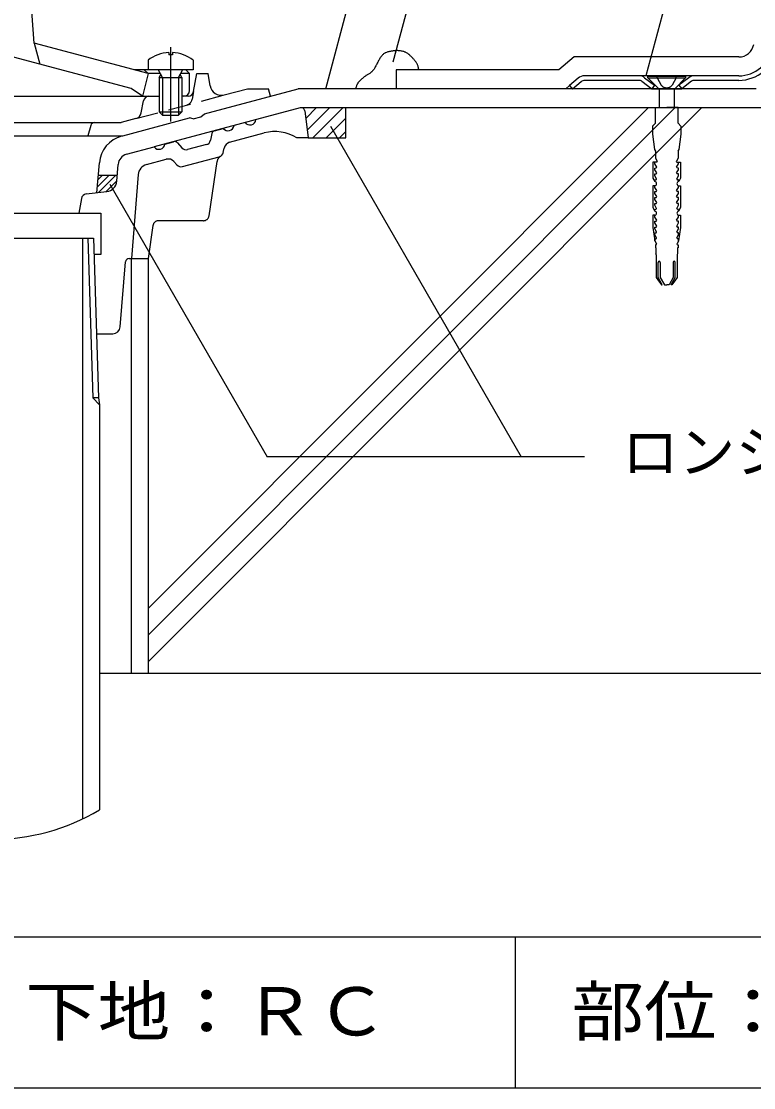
# Model space of a CAD drawing. Units: millimetres, scale not verified. Extents: x -325 to 475, y -613 to 617.
# Drawn here: x -91.1 to 103.3, y 26.5 to 309.4 of the extents above; entities that cross this region are included whole.
import ezdxf
from ezdxf.enums import TextEntityAlignment as Align

# ---------------------------------------------------------------- set-up
doc = ezdxf.new("R2010")
doc.units = ezdxf.units.MM
doc.header["$LTSCALE"] = 5
for name, pattern in [('CHAIN1', [8, 5, -1, 1, -1]), ('DASHED1', [1.8, 1.2, -0.6]), ('DASHED3', [4, 3, -1]), ('DOUBLE_CHAIN1', [8.8, 5, -1, 0.6, -0.6, 0.6, -1])]:
    doc.linetypes.add(name, pattern=pattern)
for name, color, linetype in [('2-1', 4, 'Continuous'), ('2-2_in line', 7, 'Continuous'), ('2-3', 3, 'Continuous'), ('2-4_out line', 2, 'Continuous'), ('2-6_鋼板・アングル', 2, 'Continuous'), ('2-7_ビス', 7, 'Continuous'), ('2-8_drain他', 4, 'Continuous'), ('2-9_strainer他', 4, 'Continuous'), ('2-A_moji', 7, 'Continuous'), ('2-D_ハッチ他', 4, 'Continuous'), ('2-E_con他', 4, 'Continuous'), ('F-2', 7, 'Continuous'), ('F-5', 6, 'Continuous'), ('F-7', 1, 'Continuous'), ('F-A', 7, 'Continuous')]:
    doc.layers.add(name, color=color, linetype=linetype)
doc.styles.add('HG丸ｺﾞｼｯｸM-PRO', font='')
doc.styles.add('ＭＳ ゴシック', font='')
doc.styles.get('HG丸ｺﾞｼｯｸM-PRO').set_extended_font_data('HG丸ｺﾞｼｯｸM-PRO')
doc.styles.get('ＭＳ ゴシック').set_extended_font_data('MS Gothic')

msp = doc.modelspace()

# ---------------------------------------------------------------- linework, layer by layer
at = {"layer": '2-1'}
for p, q in [((-182.935, 251.907), (-71.935, 251.907)), ((-74.785, 251.907), (-74.785, 97.795)), ((-73.435, 251.907), (-72.11, 209.507)), ((-71.935, 251.907), (-70.61, 209.507)), ((-61.934, 246.507), (-61.934, 136.503)), ((-57.435, 246.507), (-57.435, 136.503)), ((-72.11, 209.507), (-70.285, 207.682)), ((-70.61, 209.507), (-72.11, 209.507)), ((-70.61, 209.507), (-70.285, 207.682)), ((-70.285, 207.682), (-70.285, 136.503))]:
    msp.add_line(p, q, dxfattribs=at)
at = {"layer": '2-2_in line'}
for p, q in [((103.988, 291.503), (8.43, 291.503)), ((54.445, 292.368), (53.43, 291.503)), ((-17.076, 286.469), (-55.836, 276.083)), ((-16.817, 286.503), (449.973, 286.503)), ((-70.609, 268.616), (-65.593, 268.616))]:
    msp.add_line(p, q, dxfattribs=at)
for points in [[(10.033, 301.475), (9.824, 301.514), (9.613, 301.548), (9.49, 301.565), (9.342, 301.584), (9.085, 301.61), (8.829, 301.629), (8.573, 301.639), (8.318, 301.637), (8.064, 301.623), (7.917, 301.609), (7.81, 301.595), (7.625, 301.566), (7.441, 301.532), (7.257, 301.494), (7.073, 301.453), (6.889, 301.413), (6.781, 301.39), (6.659, 301.365), (6.448, 301.321), (6.238, 301.275), (6.031, 301.223), (5.829, 301.16), (5.632, 301.085), (5.522, 301.033), (5.423, 300.98), (5.257, 300.877), (5.099, 300.76), (4.948, 300.632), (4.805, 300.495), (4.669, 300.35), (4.594, 300.263), (4.509, 300.16), (4.371, 299.979), (4.241, 299.793), (4.118, 299.602), (4, 299.409), (3.888, 299.212), (3.824, 299.098), (3.756, 298.975)], [(14.427, 296.503), (14.409, 296.634), (14.376, 296.859), (14.338, 297.082), (14.293, 297.303), (14.238, 297.519), (14.169, 297.731), (14.121, 297.851), (14.08, 297.943), (14.002, 298.099), (13.915, 298.251), (13.821, 298.399), (13.72, 298.545), (13.616, 298.687), (13.553, 298.769), (13.479, 298.863), (13.349, 299.024), (13.216, 299.182), (13.081, 299.337), (12.944, 299.491), (12.805, 299.642), (12.723, 299.73), (12.638, 299.821), (12.488, 299.977), (12.337, 300.13), (12.182, 300.28), (12.023, 300.426), (11.859, 300.568), (11.762, 300.647), (11.674, 300.716), (11.52, 300.83), (11.361, 300.938), (11.198, 301.039), (11.03, 301.132), (10.858, 301.215), (10.757, 301.259), (10.643, 301.304), (10.443, 301.371), (10.24, 301.427), (10.033, 301.475)], [(3.756, 298.975), (3.642, 298.761), (3.53, 298.547), (3.419, 298.332), (3.309, 298.116), (3.197, 297.9), (3.132, 297.775), (3.044, 297.606), (2.888, 297.316), (2.723, 297.032), (2.548, 296.755), (2.36, 296.488), (2.155, 296.235), (2.027, 296.096), (1.98, 296.049), (1.899, 295.97), (1.815, 295.893), (1.728, 295.819), (1.639, 295.748), (1.547, 295.68), (1.493, 295.642), (1.404, 295.583), (1.246, 295.486), (1.084, 295.395), (0.921, 295.306), (0.759, 295.217), (0.598, 295.125), (0.506, 295.069), (0.414, 295.01), (0.258, 294.902), (0.105, 294.789), (-0.044, 294.672), (-0.191, 294.552), (-0.338, 294.43), (-0.422, 294.358), (-0.528, 294.269), (-0.709, 294.114), (-0.889, 293.956), (-1.064, 293.795), (-1.234, 293.629)], [(-1.234, 293.629), (-1.397, 293.455), (-1.488, 293.351), (-1.54, 293.289), (-1.626, 293.18), (-1.709, 293.067), (-1.787, 292.952), (-1.859, 292.833), (-1.926, 292.712), (-1.962, 292.64), (-2.009, 292.539), (-2.08, 292.36), (-2.142, 292.177), (-2.197, 291.991), (-2.246, 291.803), (-2.292, 291.613), (-2.318, 291.503)], [(-14.935, 278.507), (-4.935, 278.507), (-4.935, 286.503)]]:
    msp.add_lwpolyline(points, dxfattribs=at)
at = {"layer": '2-3'}
for q in [(449.973, 136.503), (-70.285, 100.19)]:
    msp.add_line((-70.285, 136.503), q, dxfattribs=at)
msp.add_arc((-98.86, 148.446), 56.081, 239.36765, 300.63229, dxfattribs=at)
at = {"layer": '2-4_out line'}
for p, q in [((55.641, 299.954), (51.589, 296.503)), ((99.364, 299.954), (55.641, 299.954)), ((8.43, 296.503), (8.43, 291.503)), ((51.589, 296.503), (8.43, 296.503)), ((-42.435, 284.85), (-17.606, 291.503)), ((8.43, 291.503), (-17.606, 291.503)), ((-64.121, 279.039), (-46.435, 283.778)), ((-45.435, 283.529), (-46.435, 283.778)), ((-45.435, 283.529), (-43.435, 284.065)), ((-43.435, 284.065), (-42.435, 284.85)), ((-70.981, 263.945), (-70.35, 271.86))]:
    msp.add_line(p, q, dxfattribs=at)
for centre, radius, start, end in [((99.364, 303.954), 4, 270, 350), ((-62.375, 271.225), 8, 105.00009, 175.44576)]:
    msp.add_arc(centre, radius, start, end, dxfattribs=at)
at = {"layer": '2-6_鋼板・アングル'}
for p, q in [((56.725, 294.31), (54.445, 292.368)), ((72.907, 294.954), (58.476, 294.954)), ((74.37, 294.456), (76.973, 292.454)), ((86.076, 294.456), (83.473, 292.454)), ((99.364, 294.954), (87.54, 294.954)), ((54.445, 292.368), (55.223, 291.454)), ((57.503, 293.396), (55.223, 291.454)), ((72.907, 293.754), (58.476, 293.754)), ((73.639, 293.505), (76.242, 291.503)), ((76.973, 292.454), (76.242, 291.503)), ((83.473, 292.454), (84.205, 291.503)), ((86.808, 293.505), (84.205, 291.503)), ((99.364, 293.754), (87.54, 293.754))]:
    msp.add_line(p, q, dxfattribs=at)
at = {"layer": '2-6_鋼板・アングル', "color": 4}
for p, q in [((87.54, 294.954), (72.907, 294.954)), ((76.242, 291.503), (84.205, 291.503))]:
    msp.add_line(p, q, dxfattribs=at)
at = {"layer": '2-6_鋼板・アングル'}
for centre, radius, start, end in [((99.364, 303.954), 9, 270, 350), ((99.364, 303.954), 10.2, 270, 350), ((58.476, 292.254), 2.7, 90, 130.42608), ((72.907, 292.554), 2.4, 52.43141, 90), ((87.54, 292.554), 2.4, 90, 127.56859), ((58.476, 292.254), 1.5, 90, 130.42608), ((72.907, 292.554), 1.2, 52.43141, 90), ((87.54, 292.554), 1.2, 90, 127.56859)]:
    msp.add_arc(centre, radius, start, end, dxfattribs=at)
at = {"layer": '2-7_ビス'}
for p, q in [((75.223, 294.378), (85.223, 294.378)), ((75.223, 294.378), (78.098, 291.503)), ((85.223, 294.378), (82.348, 291.503)), ((85.223, 294.878), (85.223, 294.378)), ((78.098, 291.503), (82.348, 291.503)), ((78.223, 291.503), (78.223, 286.503)), ((82.223, 291.503), (82.223, 286.503)), ((-15.825, 285.627), (-14.935, 278.507)), ((-39.785, 280.384), (-37.484, 281)), ((-31.688, 282.553), (-34.586, 281.777)), ((-52.939, 276.859), (-50.638, 277.476)), ((-40.505, 279.618), (-40.868, 277.846)), ((-35.764, 277.32), (-26.577, 279.782)), ((-14.935, 278.507), (-17.935, 278.507)), ((-63.152, 274.123), (-55.836, 276.083)), ((-49.631, 277.173), (-48.43, 275.82)), ((-41.949, 276.698), (-46.92, 275.366)), ((-37.445, 274.622), (-37.206, 275.789)), ((-57.851, 271.402), (-52.587, 272.812)), ((-49.783, 271.316), (-50.573, 272.207)), ((-48.273, 270.863), (-38.526, 273.474)), ((-65.723, 266.977), (-65.366, 271.463)), ((-60.065, 268.742), (-61.837, 246.506)), ((77.055, 266.878), (77.055, 266.878)), ((77.055, 266.878), (77.055, 266.878)), ((83.392, 266.878), (83.392, 266.878)), ((83.392, 266.878), (83.392, 266.878)), ((-73.807, 263.632), (-68.383, 264.233)), ((-75.121, 262.387), (-75.768, 258.506)), ((-184.935, 258.506), (-69.935, 258.506)), ((-69.935, 258.506), (-69.935, 247.507)), ((77.054, 251.212), (77.488, 250.387)), ((83.393, 251.212), (82.959, 250.387)), ((-69.935, 247.507), (-71.797, 247.507)), ((-62.418, 246.506), (-61.837, 246.506)), ((-61.934, 246.507), (-57.435, 246.507)), ((-64.788, 228.348), (-63.415, 245.586)), ((-71.141, 226.507), (-66.782, 226.507))]:
    msp.add_line(p, q, dxfattribs=at)
at = {"layer": '2-7_ビス', "linetype": 'DASHED3'}
for p, q in [((77.673, 294.378), (77.673, 294.878)), ((77.673, 294.378), (78.756, 292.503)), ((82.773, 294.378), (81.691, 292.503)), ((82.773, 294.378), (82.773, 294.878))]:
    msp.add_line(p, q, dxfattribs=at)
at = {"layer": '2-7_ビス', "linetype": 'DOUBLE_CHAIN1'}
for p, q in [((-41.245, 257.787), (-39.106, 272.207)), ((-56.126, 255.229), (-57.435, 246.506)), ((-42.728, 256.506), (-54.643, 256.506)), ((-61.837, 246.506), (-57.435, 246.506))]:
    msp.add_line(p, q, dxfattribs=at)
at = {"layer": '2-7_ビス'}
for points in [[(75.223, 294.378), (75.223, 294.878), (85.223, 294.878)], [(77.223, 282.408), (77.223, 286.503), (80.223, 286.503)], [(83.223, 282.408), (83.223, 286.503), (80.223, 286.503)], [(77.223, 282.408), (76.473, 281.583), (76.473, 279.484), (77.022, 275.367), (77.263, 274.959), (77.223, 274.959), (77.223, 273.145), (77.656, 272.321)], [(83.223, 282.408), (83.973, 281.583), (83.973, 279.484), (83.425, 275.367), (83.183, 274.959), (83.223, 274.959), (83.223, 273.145), (82.79, 272.321)], [(77.526, 272.073), (76.548, 272.073), (76.548, 267.84), (77.05, 266.878), (77.055, 266.878)], [(77.595, 270.754), (77.087, 271.578), (77.087, 272.073)], [(82.852, 270.754), (83.359, 271.578), (83.359, 272.073)], [(82.92, 272.073), (83.898, 272.073), (83.898, 267.84), (83.397, 266.878), (83.392, 266.878)], [(77.595, 269.187), (77.087, 270.012), (77.087, 270.489), (77.436, 270.507)], [(77.538, 267.621), (77.087, 268.445), (77.087, 268.923), (77.435, 268.94)], [(82.852, 269.187), (83.359, 270.012), (83.359, 270.489), (83.011, 270.507)], [(82.909, 267.621), (83.359, 268.445), (83.359, 268.923), (83.011, 268.94)], [(77.055, 266.878), (77.058, 267.356), (77.376, 267.373)], [(83.392, 266.878), (83.388, 267.356), (83.071, 267.373)], [(77.087, 265.807), (76.548, 265.807), (76.548, 260.009), (77.055, 259.045)], [(77.595, 264.487), (77.087, 265.312), (77.087, 265.807)], [(77.595, 262.921), (77.087, 263.745), (77.087, 264.223), (77.435, 264.24)], [(82.852, 264.487), (83.359, 265.312), (83.359, 265.807)], [(82.852, 262.921), (83.359, 263.745), (83.359, 264.223), (83.011, 264.24)], [(83.359, 265.807), (83.898, 265.807), (83.898, 260.009), (83.392, 259.045)], [(77.595, 261.354), (77.087, 262.178), (77.087, 262.656), (77.435, 262.673)], [(77.537, 259.787), (77.087, 260.612), (77.087, 261.089), (77.435, 261.107)], [(82.852, 261.354), (83.359, 262.178), (83.359, 262.656), (83.011, 262.673)], [(82.909, 259.787), (83.359, 260.612), (83.359, 261.089), (83.011, 261.107)], [(77.087, 257.973), (76.548, 257.973), (76.548, 254.725), (77.054, 251.212), (77.055, 251.689), (77.364, 251.707)], [(77.055, 259.045), (77.058, 259.523), (77.379, 259.54)], [(77.595, 256.654), (77.087, 257.478), (77.087, 257.973)], [(82.852, 256.654), (83.359, 257.478), (83.359, 257.973)], [(83.392, 259.045), (83.388, 259.523), (83.068, 259.54)], [(83.359, 257.973), (83.898, 257.973), (83.898, 254.725), (83.393, 251.212), (83.392, 251.689), (83.083, 251.707)], [(77.53, 253.521), (77.067, 254.345), (77.071, 254.823), (77.405, 254.84)], [(77.562, 255.087), (77.082, 255.912), (77.087, 256.389), (77.435, 256.407)], [(82.884, 255.087), (83.364, 255.912), (83.359, 256.389), (83.011, 256.407)], [(82.916, 253.521), (83.38, 254.345), (83.376, 254.823), (83.041, 254.84)], [(77.508, 251.954), (77.057, 252.778), (77.06, 253.256), (77.382, 253.273)], [(82.939, 251.954), (83.389, 252.778), (83.387, 253.256), (83.065, 253.273)], [(77.358, 250.14), (77.223, 250.14), (77.223, 249.357), (77.373, 249.357), (77.373, 247.749), (77.38, 247.749)], [(83.089, 250.14), (83.223, 250.14), (83.223, 249.357), (83.073, 249.357), (83.073, 247.749), (83.067, 247.749)], [(77.43, 247.419), (77.43, 241.468), (77.87, 240.817), (78.873, 239.503), (79.023, 239.503), (77.938, 241.468), (77.938, 245.44)], [(83.017, 247.419), (83.017, 241.468), (82.576, 240.817), (81.573, 239.503), (81.424, 239.503), (82.509, 241.468), (82.509, 245.44)], [(78.521, 245.44), (78.521, 241.468), (79.606, 239.503), (80.223, 239.503)], [(81.926, 245.44), (81.926, 241.468), (80.841, 239.503), (80.223, 239.503)]]:
    msp.add_lwpolyline(points, dxfattribs=at)
at = {"layer": '2-7_ビス', "linetype": 'DASHED3'}
msp.add_arc((80.223, 293.614), 1.84, 217.11752, 322.88249, dxfattribs=at)
at = {"layer": '2-7_ビス'}
for centre, radius, start, end in [((-16.817, 285.503), 1, 7.11577, 105.00047), ((-30.401, 283.545), 1.625, 217.6203, 352.38071), ((-39.526, 279.418), 1, 104.99922, 168.43358), ((-36.196, 281.992), 1.625, 217.62109, 352.37941), ((-23.73, 269.157), 11, 58.20979, 105.00003), ((-50.379, 276.51), 1, 41.56502, 104.99977), ((-42.338, 278.147), 1.5, 285.00009, 348.4351), ((-35.247, 275.388), 2, 104.9995, 168.43379), ((-54.549, 277.075), 1.625, 217.61926, 352.37941), ((-47.308, 276.815), 1.5, 221.56442, 285.00009), ((-38.914, 274.923), 1.5, 284.99872, 348.43372), ((-62.375, 271.225), 3, 105.00009, 175.44576), ((-52.07, 270.881), 2, 41.56493, 105.00024), ((-57.075, 268.504), 3, 105.00009, 175.4454), ((-48.661, 272.312), 1.5, 221.56349, 284.99872), ((-68.714, 267.215), 3, 276.33025, 355.4454), ((-73.641, 262.141), 1.5, 96.32884, 170.53767), ((-62.418, 245.507), 1, 90, 175.44545), ((-66.782, 228.507), 2, 270, 355.44617)]:
    msp.add_arc(centre, radius, start, end, dxfattribs=at)
at = {"layer": '2-7_ビス', "linetype": 'DOUBLE_CHAIN1'}
for centre, radius, start, end in [((-37.128, 271.913), 2, 120.69041, 171.56525), ((-42.728, 258.007), 1.5, 270, 351.56464), ((-54.643, 255.006), 1.5, 90, 171.4693)]:
    msp.add_arc(centre, radius, start, end, dxfattribs=at)
at = {"layer": '2-7_ビス'}
for centre, major_axis, start_param, end_param in [((77.516, 272.245), (0, -0.172), 0.06848, 2.1628795), ((82.931, 272.245), (0, -0.172), 4.1203058, 6.2147054), ((77.387, 270.73), (0, -0.229), 0.2312026, 1.6765256), ((77.387, 269.163), (0, -0.229), 0.2312026, 1.6765256), ((83.059, 270.73), (0, -0.229), 4.6066597, 6.0519827), ((83.059, 269.163), (0, -0.229), 4.6066597, 6.0519827), ((77.033, 266.343), (0, -0.536), 0.0442118, 3.0973809), ((77.33, 267.596), (0, -0.229), 0.2312026, 1.6765256), ((83.116, 267.596), (0, -0.229), 4.6066597, 6.0519827), ((83.414, 266.343), (0, -0.536), 3.1858044, 6.2389735), ((77.387, 264.463), (0, -0.229), 0.2312026, 1.6765256), ((83.059, 264.463), (0, -0.229), 4.6066597, 6.0519827), ((77.387, 262.896), (0, -0.229), 0.2312026, 1.6765256), ((77.387, 261.33), (0, -0.229), 0.2312026, 1.6765256), ((83.059, 262.896), (0, -0.229), 4.6066597, 6.0519827), ((83.059, 261.33), (0, -0.229), 4.6066597, 6.0519827), ((77.033, 258.509), (0, -0.536), 0.0442118, 3.0973809), ((77.33, 259.763), (0, -0.229), 0.2312026, 1.6765256), ((83.117, 259.763), (0, -0.229), 4.6066597, 6.0519827), ((83.414, 258.509), (0, -0.536), 3.1858044, 6.2389735), ((77.355, 255.063), (0, -0.229), 0.2312026, 1.6765256), ((77.387, 256.63), (0, -0.229), 0.2312026, 1.6765256), ((83.059, 256.63), (0, -0.229), 4.6066597, 6.0519827), ((83.092, 255.063), (0, -0.229), 4.6066597, 6.0519827), ((77.301, 251.93), (0, -0.229), 0.2312026, 1.6765256), ((77.323, 253.496), (0, -0.229), 0.2312026, 1.6765256), ((83.124, 253.496), (0, -0.229), 4.6066597, 6.0519827), ((83.146, 251.93), (0, -0.229), 4.6066597, 6.0519827), ((77.345, 250.313), (0, -0.174), 0.0818475, 2.1771705), ((83.102, 250.313), (0, -0.174), 4.1060148, 6.2013378), ((76.703, 247.455), (0, -0.8), 1.5261677, 1.947508), ((83.743, 247.455), (0, -0.8), 4.3356773, 4.7570176), ((78.229, 245.43), (0, -0.321), 1.5390306, 4.6806232), ((82.217, 245.43), (0, -0.321), 1.6025621, 4.7441547)]:
    msp.add_ellipse(centre, major_axis=major_axis, ratio=0.909574, start_param=start_param, end_param=end_param, dxfattribs=at)
at = {"layer": '2-8_drain他'}
for p, q in [((-87.652, 303.636), (-95.546, 416.52)), ((-87.652, 303.636), (-86.152, 298.058)), ((-57.435, 295.539), (-87.652, 303.636)), ((-61.934, 291.569), (-94.435, 300.277)), ((-51.914, 301.128), (-51.914, 300.507)), ((-50.955, 300.507), (-51.914, 300.507)), ((-50.955, 301.128), (-50.955, 300.507)), ((-57.435, 299.139), (-57.435, 296.539)), ((-45.435, 299.139), (-45.435, 296.539)), ((-45.435, 296.539), (-61.167, 296.539)), ((-57.435, 295.539), (-58.435, 296.539)), ((-54.126, 295.539), (-57.435, 295.539)), ((-53.565, 294.539), (-54.617, 296.412)), ((-54.435, 294.539), (-53.994, 295.303)), ((-54.435, 294.539), (-48.435, 294.539)), ((-54.435, 294.539), (-54.435, 285.409)), ((-53.565, 294.539), (-53.565, 284.539)), ((-49.305, 294.539), (-48.253, 296.412)), ((-49.305, 294.539), (-49.305, 284.539)), ((-48.435, 294.539), (-48.875, 295.303)), ((-46.435, 295.539), (-48.743, 295.539)), ((-48.435, 294.539), (-48.435, 285.409)), ((-46.435, 295.539), (-47.435, 296.539)), ((-46.435, 291.039), (-46.435, 295.539)), ((-174.935, 289.539), (-54.435, 289.539)), ((-47.935, 289.539), (-48.435, 289.539)), ((-53.565, 284.539), (-54.435, 285.409)), ((-54.435, 285.409), (-48.435, 285.409)), ((-53.565, 284.539), (-49.305, 284.539)), ((-49.305, 284.539), (-48.435, 285.409))]:
    msp.add_line(p, q, dxfattribs=at)
at = {"layer": '2-8_drain他', "linetype": 'CHAIN1'}
msp.add_line((-51.435, 302.584), (-51.435, 282.857), dxfattribs=at)
at = {"layer": '2-8_drain他'}
msp.add_lwpolyline([(-57.435, 295.539), (-58.935, 289.539), (-61.934, 291.569)], dxfattribs=at)
for centre, radius, start, end in [((-51.435, 291.139), 10, 92.7457, 126.86987), ((-51.435, 291.139), 10, 53.13013, 87.25409), ((-54.835, 296.289), 0.25, 29.32918, 90), ((-48.035, 296.289), 0.25, 90, 150.67082), ((-47.935, 291.039), 1.5, 270, 0)]:
    msp.add_arc(centre, radius, start, end, dxfattribs=at)
at = {"layer": '2-9_strainer他'}
for p, q in [((-45.33, 290.763), (-44.435, 295.539)), ((-44.435, 295.539), (-41.435, 295.539)), ((-40.942, 292.32), (-41.435, 295.539)), ((-37.2, 289.876), (-30.994, 291.539)), ((-30.994, 291.539), (-25.435, 291.539)), ((-24.935, 289.539), (-25.435, 291.539)), ((-46.804, 289.539), (-48.435, 289.539)), ((-59.212, 285.171), (-58.655, 288.302)), ((-60.663, 283.589), (-64.582, 282.539)), ((-170.135, 282.539), (-64.582, 282.539)), ((-72.642, 281.814), (-73.435, 279.039)), ((-178.435, 279.039), (-64.121, 279.039))]:
    msp.add_line(p, q, dxfattribs=at)
at = {"layer": '2-9_strainer他', "linetype": 'DASHED1'}
for p, q in [((-60.663, 283.589), (-37.2, 289.876)), ((-45.33, 290.763), (-45.703, 288.773))]:
    msp.add_line(p, q, dxfattribs=at)
at = {"layer": '2-9_strainer他'}
for centre, radius, start, end in [((-37.976, 292.774), 3, 188.70712, 285.00027), ((-57.178, 288.039), 1.5, 90, 169.91187), ((-46.804, 291.039), 1.5, 270, 349.38435), ((-61.181, 285.521), 2, 284.9995, 349.91257), ((-71.68, 281.539), 1, 90, 164.05402)]:
    msp.add_arc(centre, radius, start, end, dxfattribs=at)
at = {"layer": '2-9_strainer他', "linetype": 'DASHED1'}
msp.add_arc((-47.668, 289.142), 2, 284.9995, 349.38512, dxfattribs=at)
at = {"layer": '2-A_moji'}
for p, q in [((-10.273, 291.503), (60.141, 554.292)), ((7.655, 298.674), (69.449, 529.292)), ((74.779, 295.003), (130.858, 504.292)), ((-9.006, 281.583), (41.639, 193.863)), ((-67.608, 266.201), (-25.843, 193.863)), ((58.391, 193.863), (-25.843, 193.863))]:
    msp.add_line(p, q, dxfattribs=at)
at = {"layer": '2-D_ハッチ他'}
for p, q in [((-15.579, 283.66), (-12.735, 286.503)), ((-15.186, 280.517), (-9.2, 286.503)), ((-13.661, 278.507), (-5.664, 286.503)), ((-10.125, 278.507), (-4.935, 283.697)), ((-6.59, 278.507), (-4.935, 280.162)), ((-70.856, 265.505), (-67.746, 268.616)), ((-70.703, 267.426), (-69.513, 268.616)), ((-70.607, 263.987), (-65.978, 268.616)), ((-68.619, 264.207), (-65.712, 267.114))]:
    msp.add_line(p, q, dxfattribs=at)
at = {"layer": '2-E_con他'}
for p, q in [((-57.435, 153.661), (75.408, 286.503)), ((-57.435, 146.59), (82.479, 286.503)), ((-57.435, 139.519), (89.55, 286.503))]:
    msp.add_line(p, q, dxfattribs=at)
at = {"layer": 'F-2'}
msp.add_line((39.973, 66.503), (39.973, 26.503), dxfattribs=at)
at = {"layer": 'F-5'}
msp.add_line((-325.027, 66.503), (474.973, 66.503), dxfattribs=at)
at = {"layer": 'F-7'}
msp.add_line((-325.027, 26.503), (474.973, 26.503), dxfattribs=at)

# ---------------------------------------------------------------- texts
at = {"layer": '2-A_moji', "style": 'ＭＳ ゴシック'}
msp.add_text('ロンシーラントＬ', height=11, dxfattribs=at).set_placement((68.391, 186.363), align=Align.BOTTOM_LEFT)
at = {"layer": 'F-A', "style": 'HG丸ｺﾞｼｯｸM-PRO', "width": 1.1}
for s, p in [('下地：ＲＣ', (-90.027, 36.503)), ('部位：ドレイン廻り', (54.973, 36.503))]:
    msp.add_text(s, height=12.83, dxfattribs=at).set_placement(p, align=Align.BOTTOM_LEFT)

doc.saveas('drawing.dxf')
